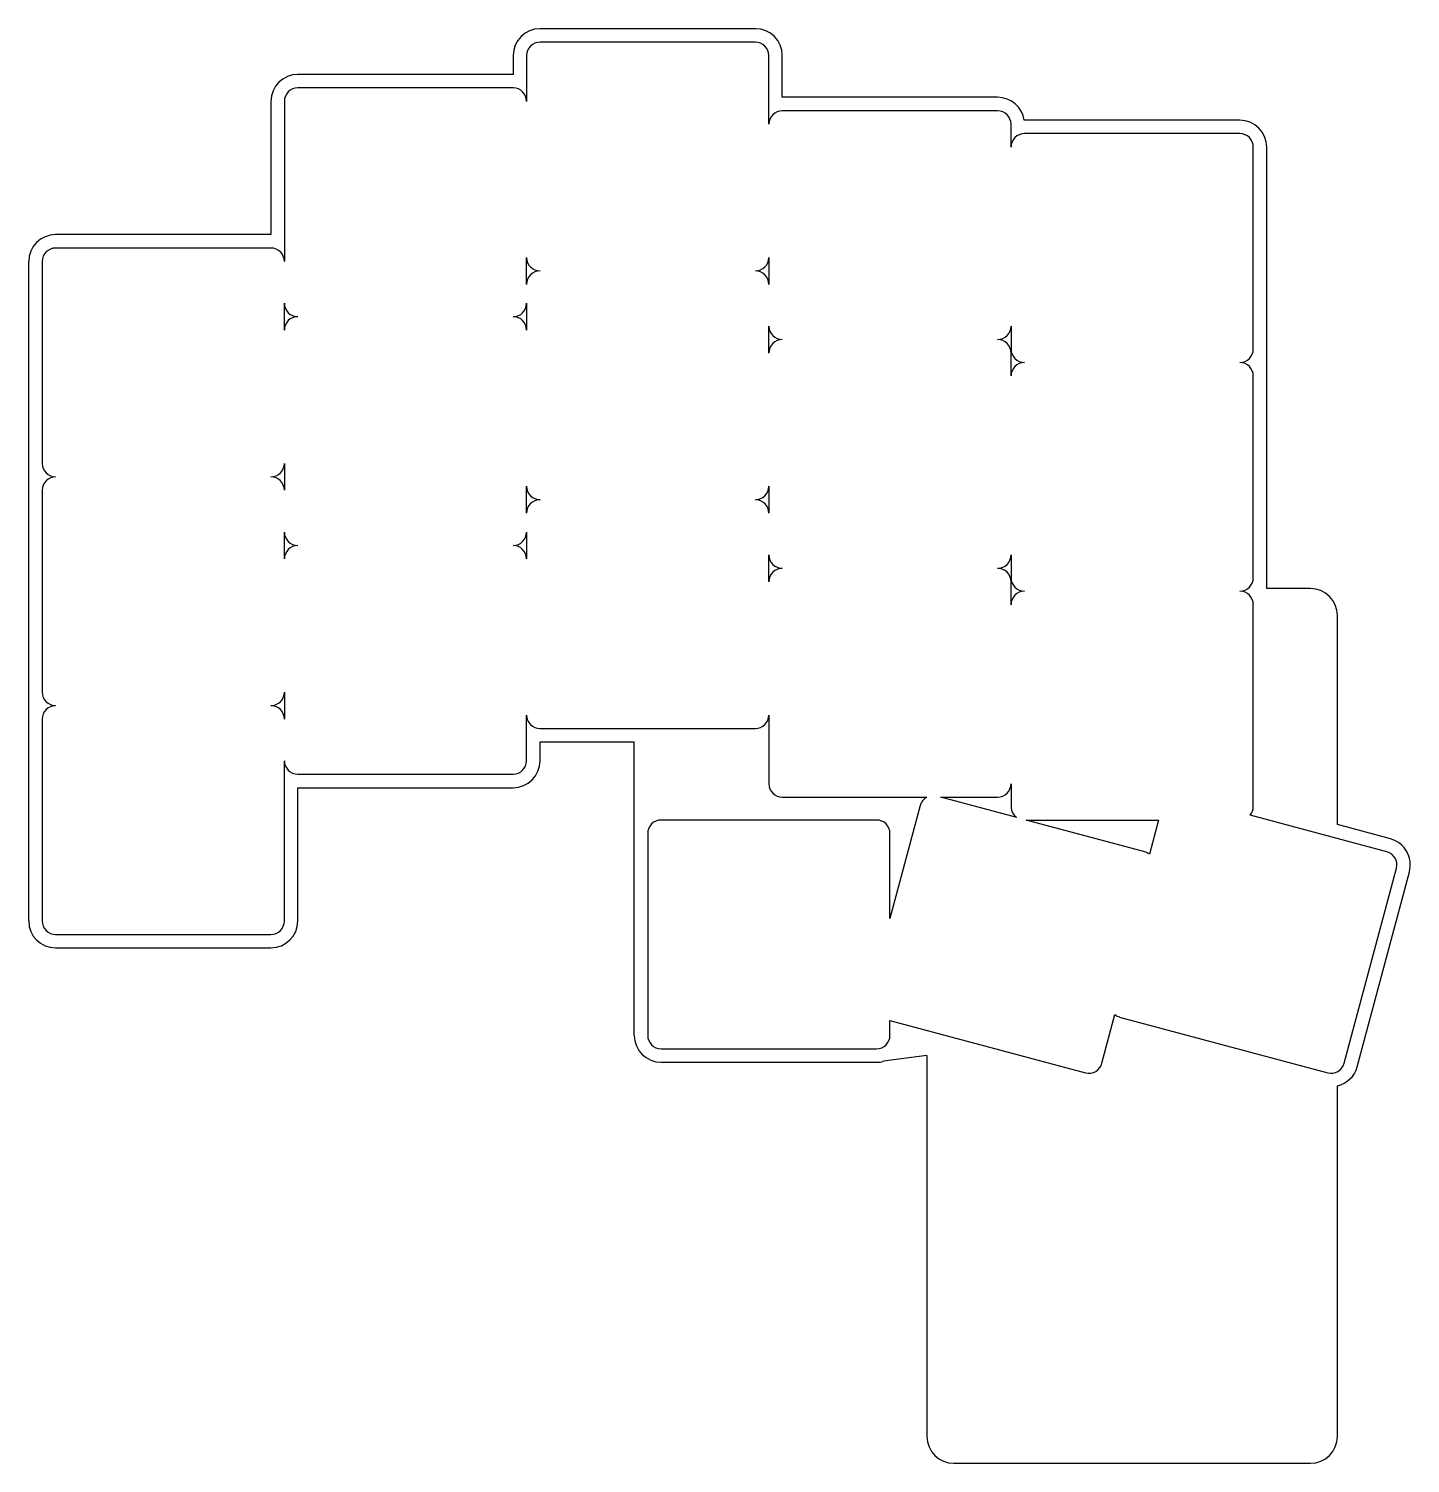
# Model space of a CAD drawing. Header units: millimetres. Extents: x -10 to 93, y -48 to 59.
import ezdxf

# ---------------------------------------------------------------- set-up
doc = ezdxf.new("R2010")
doc.units = ezdxf.units.MM

msp = doc.modelspace()

# ---------------------------------------------------------------- linework, layer by layer
for p, q in [((44, 58.8), (28, 58.8)), ((44, 57.8), (28, 57.8)), ((26, 56.8), (26, 55.4)), ((27, 56.8), (27, 53.4)), ((45, 51.7), (45, 56.8)), ((46, 53.7), (46, 56.8)), ((26, 55.4), (10, 55.4)), ((26, 54.4), (10, 54.4)), ((8, 53.4), (8, 43.5)), ((9, 53.4), (9, 41.5)), ((62, 53.7), (46, 53.7)), ((62, 52.7), (46, 52.7)), ((63, 50), (63, 51.7)), ((80, 52), (64, 52)), ((80, 51), (64, 51)), ((81, 35), (81, 50)), ((82, 17.2), (82, 50)), ((8, 43.5), (-8, 43.5)), ((8, 42.5), (-8, 42.5)), ((27, 39.8), (27, 41.8)), ((45, 41.8), (45, 39.8)), ((-10, -7.5), (-10, 41.5)), ((-9, 41.5), (-9, 26.5)), ((9, 36.4), (9, 38.4)), ((27, 38.4), (27, 36.4)), ((45, 34.7), (45, 36.7)), ((63, 36.7), (63, 35)), ((63, 33), (63, 34.7)), ((81, 18), (81, 33)), ((9, 26.5), (9, 24.5)), ((27, 22.8), (27, 24.8)), ((45, 24.8), (45, 22.8)), ((-9, 24.5), (-9, 9.5)), ((9, 19.4), (9, 21.4)), ((27, 21.4), (27, 19.4)), ((45, 17.7), (45, 19.7)), ((63, 19.7), (63, 18)), ((63, 16), (63, 17.7)), ((85.25, 17.2), (82, 17.2)), ((81, 1), (81, 16)), ((87.25, -0.34), (87.25, 15.2)), ((9, 9.5), (9, 7.5)), ((-9, 7.5), (-9, -7.5)), ((27, 4.4), (27, 7.8)), ((45, 7.8), (45, 2.7)), ((28, 6.8), (44, 6.8)), ((28, 4.4), (28, 5.8)), ((28, 5.8), (35, 5.8)), ((35, -16), (35, 5.8)), ((9, -7.5), (9, 4.4)), ((10, 3.4), (26, 3.4)), ((10, -7.5), (10, 2.4)), ((10, 2.4), (26, 2.4)), ((63, 2.7), (63, 1)), ((46, 1.7), (56.75, 1.7)), ((56.25, 1.07), (54, -7.32)), ((57.77, 1.7), (62, 1.7)), ((63.42, 0.19), (57.77, 1.7)), ((53, 0), (37, 0)), ((64.12, 0), (73.96, 0)), ((72.93, -2.36), (64.12, 0)), ((73.96, 0), (73.28, -2.54)), ((90.93, -2.36), (80.77, 0.36)), ((36, -1), (36, -16)), ((54, -7.32), (54, -1)), ((91.19, -1.39), (87.25, -0.34)), ((87.75, -18.07), (91.63, -3.58)), ((88.72, -18.33), (92.6, -3.84)), ((-8, -8.5), (8, -8.5)), ((-8, -9.5), (8, -9.5)), ((54, -16), (54, -14.89)), ((54, -14.89), (68.53, -18.78)), ((69.75, -18.07), (70.72, -14.46)), ((71.07, -14.64), (86.53, -18.78)), ((37, -17), (53, -17)), ((37, -18), (53, -18)), ((56.75, -17.5), (53.53, -17.93)), ((56.75, -17.5), (56.75, -45.8)), ((87.25, -45.8), (87.25, -19.76)), ((58.75, -47.8), (85.25, -47.8))]:
    msp.add_line(p, q)
for centre, radius, start, end in [((28, 56.8), 2, 90, 180), ((44, 56.8), 2, 0, 90), ((28, 56.8), 1, 90, 180), ((44, 56.8), 1, 0, 90), ((10, 53.4), 2, 90, 180), ((10, 53.4), 1, 90, 180), ((26, 53.4), 1, 0, 90), ((62, 51.7), 2, 8.6232, 90), ((46, 51.7), 1, 90, 180), ((62, 51.7), 1, 0, 90), ((64, 50), 2, 90, 90.6477), ((80, 50), 2, 0, 90), ((64, 50), 1, 90, 180), ((80, 50), 1, 0, 90), ((-8, 41.5), 2, 90, 180), ((-8, 41.5), 1, 90, 180), ((8, 41.5), 1, 0, 90), ((28, 41.8), 1, 180, 270), ((44, 41.8), 1, 270, 360), ((28, 39.8), 1, 90, 180), ((44, 39.8), 1, 0, 90), ((10, 38.4), 1, 180, 270), ((26, 38.4), 1, 270, 360), ((10, 36.4), 1, 90, 180), ((26, 36.4), 1, 0, 90), ((46, 36.7), 1, 180, 270), ((62, 36.7), 1, 270, 360), ((46, 34.7), 1, 90, 180), ((62, 34.7), 1, 0, 90), ((64, 35), 1, 180, 270), ((80, 35), 1, 270, 360), ((64, 33), 1, 90, 180), ((80, 33), 1, 0, 90), ((-8, 26.5), 1, 180, 270), ((8, 26.5), 1, 270, 360), ((-8, 24.5), 1, 90, 180), ((8, 24.5), 1, 0, 90), ((28, 24.8), 1, 180, 270), ((44, 24.8), 1, 270, 360), ((28, 22.8), 1, 90, 180), ((44, 22.8), 1, 0, 90), ((10, 21.4), 1, 180, 270), ((26, 21.4), 1, 270, 360), ((10, 19.4), 1, 90, 180), ((26, 19.4), 1, 0, 90), ((46, 19.7), 1, 180, 270), ((62, 19.7), 1, 270, 360), ((46, 17.7), 1, 90, 180), ((62, 17.7), 1, 0, 90), ((64, 18), 1, 180, 270), ((80, 18), 1, 270, 360), ((85.25, 15.2), 2, 0, 90), ((64, 16), 1, 90, 180), ((80, 16), 1, 0, 90), ((-8, 9.5), 1, 180, 270), ((8, 9.5), 1, 270, 360), ((-8, 7.5), 1, 90, 180), ((8, 7.5), 1, 0, 90), ((28, 7.8), 1, 180, 270), ((44, 7.8), 1, 270, 360), ((10, 4.4), 1, 180, 270), ((26, 4.4), 2, 270, 360), ((26, 4.4), 1, 270, 360), ((46, 2.7), 1, 180, 270), ((62, 2.7), 1, 270, 360), ((57.21, 0.81), 1, 117.748, 165), ((37, -1), 1, 90, 180), ((53, -1), 1, 0, 90), ((64, 1), 1, 180, 234.2466), ((80, 1), 1, 320.3246, 360), ((90.67, -3.33), 2, 345, 75), ((72.67, -3.33), 1, 412.2529, 75), ((90.67, -3.33), 1, 345, 75), ((-8, -7.5), 2, 180, 270), ((-8, -7.5), 1, 180, 270), ((8, -7.5), 2, 270, 360), ((8, -7.5), 1, 270, 360), ((71.33, -13.67), 1, 232.2529, 255), ((37, -16), 2, 180, 270), ((37, -16), 1, 180, 270), ((53, -16), 1, 270, 360), ((53, -16), 2, 270, 285.3099), ((68.79, -17.81), 1, 255, 345), ((86.79, -17.81), 1, 255, 345), ((86.79, -17.81), 2, 283.4071, 345), ((58.75, -45.8), 2, 180, 270), ((85.25, -45.8), 2, 270, 360)]:
    msp.add_arc(centre, radius, start, end)

doc.saveas('drawing.dxf')
